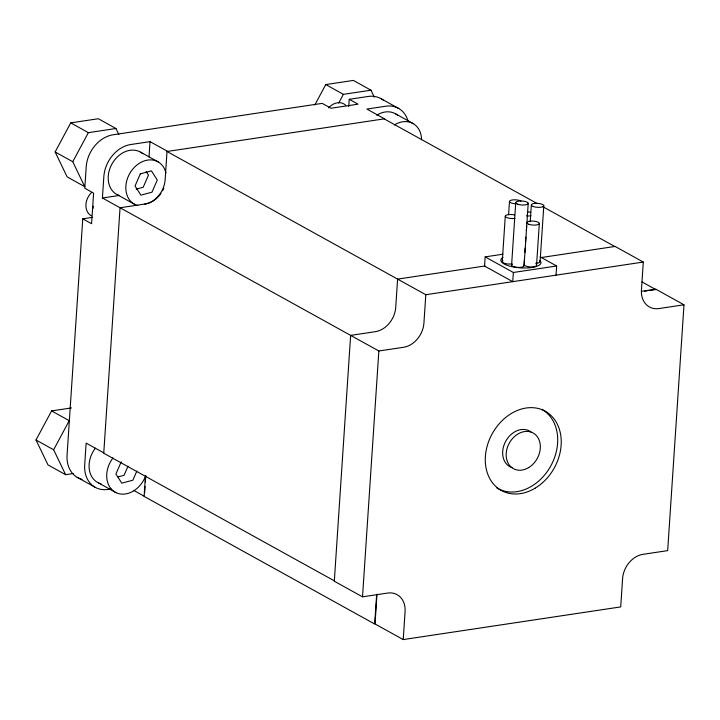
<?xml version="1.0" encoding="UTF-8"?>
<svg xmlns="http://www.w3.org/2000/svg" width="720" height="720" viewBox="0 0 720 720"><rect width="100%" height="100%" fill="white"/><g stroke="black" fill="none" stroke-linecap="round" stroke-linejoin="round"><path stroke-width="1.08" d="M92.502 217.359L82.764 218.826L67.068 455.121A29.961 23.436 -61 0 0 82.062 479.322M144.774 204.048A22.644 17.721 -61 0 0 165.132 179.802L167.013 151.488L425.808 294.723L423.927 323.037A22.644 17.721 -61 0 1 403.569 347.283L378.846 350.991L102.42 198L103.842 176.598A29.961 23.436 -61 0 1 130.77 144.522L150.03 141.633L167.661 151.389M149.022 156.879L150.03 141.633M145.476 475.695L144.099 496.386L374.697 624.015L376.569 595.701M144.648 493.029L145.089 486.414M145.377 482.004L145.818 475.38M348.75 106.641L349.236 99.306L368.172 96.462A29.961 23.436 -61 0 1 383.382 100.287M641.637 291.312L655.794 289.179L684 304.794L667.674 550.629L642.951 554.346A22.644 17.721 -61 0 0 622.593 578.592L620.712 606.906L403.227 639.576L405.081 611.631A22.644 17.721 -61 0 0 387.567 593.073L362.52 596.835L378.846 350.991M485.154 256.878L484.542 266.049L512.748 281.664L513.36 272.484L485.154 256.878L502.911 254.205M502.254 261.711L505.278 216.234A6.255 2.007 3.8 0 1 514.431 214.92M508.599 214.749L509.481 201.519M511.596 265.122L515.736 202.698M524.151 263.538L524.439 259.128M524.88 252.522L525.177 248.121M525.609 241.515L525.906 237.105M526.347 230.499L526.635 226.098M524.07 265.716L528.219 203.292M530.217 221.805L531.333 205.029M536.553 265.23L539.334 223.38M540.099 261.531L543.807 205.623M556.029 275.157L556.641 265.986L540.099 256.833M540.531 257.643L615.087 246.438L643.293 262.053L641.439 289.998A22.644 17.721 -61 0 0 658.953 308.556L684 304.794M121.194 461.88L115.92 474.003L121.761 483.165L132.876 480.204L136.836 471.105M128.016 466.218L124.065 475.308L117.999 476.928M55.134 151.956L72.756 161.73L84.753 186.669L67.122 176.886L55.134 151.956L70.731 122.877L98.325 118.737L115.947 128.511L118.827 134.496M72.756 161.73L88.362 132.66L115.947 128.511M73.341 473.535L65.619 474.696L47.988 464.913L36 439.983L51.597 410.913L71.469 407.925M65.619 474.696L53.631 449.766L69.228 420.687L51.597 410.913M314.838 104.922L325.764 84.573L353.358 80.424L370.98 90.207L374.337 97.182M338.706 103.068L343.395 94.347L370.98 90.207M136.116 189.162L143.19 187.281L148.473 175.149L146.133 171.486M167.013 151.488L384.498 118.818L366.867 109.062L385.803 106.218A29.961 23.436 -61 0 1 408.186 121.626M102.42 198L118.971 195.516M485.127 265.959L397.602 279.108L395.721 307.422A22.644 17.721 -61 0 1 375.363 331.668L350.64 335.385L334.314 581.22L362.52 596.835M513.36 272.484L556.641 265.986M425.808 294.723L643.293 262.053M644.733 291.204L646.947 290.88M649.152 290.547L655.767 289.548L642.033 281.943M111.015 488.952L107.865 489.429A29.961 23.436 -61 0 1 84.699 464.877L86.139 443.106L103.77 452.862M381.213 98.793L398.844 108.549M349.236 99.306L358.056 104.184L331.002 108.243L322.191 103.365L113.139 134.766A29.961 23.436 -61 0 0 86.211 166.842L84.789 188.244L93.609 193.122L91.575 223.704L82.764 218.826M384.174 118.863L537.246 203.589M543.132 206.847L614.763 246.492M334.332 580.851L103.743 453.231L120.051 207.756L145.422 203.949A22.644 17.721 -61 0 0 151.983 201.681M133.65 490.374L144.423 496.341M403.227 639.576L375.021 623.961L376.875 596.016A22.644 17.721 -61 0 0 376.929 594.162M77.193 477.333L94.824 487.089M395.622 113.859L413.244 123.642M325.764 84.573L343.395 94.347M140.589 152.172L158.22 161.946M70.731 122.877L88.362 132.66M117.657 194.904L135.288 204.678M36 439.983L53.631 449.766M98.532 482.931L116.154 492.714M119.304 195.561A24.264 18.981 -61 0 1 112.005 163.908A24.264 18.981 -61 0 1 142.758 153.702M137.79 205.596A24.264 18.981 -61 0 1 133.173 168.633A24.264 18.981 -61 0 1 165.933 173.025M376.722 115.209A24.264 18.981 -61 0 1 397.782 115.398M394.344 124.992A24.264 18.981 -61 0 1 421.542 139.797M101.025 483.849A24.264 18.981 -61 0 1 95.355 448.182M145.269 476.802A24.264 18.981 -61 0 1 114.984 492.093A24.264 18.981 -61 0 1 112.986 457.965M163.791 188.109A22.644 17.721 -61 0 1 162.531 190.782M161.001 193.32A22.644 17.721 -61 0 1 159.84 194.913M159.228 195.669A22.644 17.721 -61 0 1 155.079 199.656M154.323 200.214A22.644 17.721 -61 0 1 152.775 201.231M92.997 208.35A15.039 11.763 -61 0 1 93.276 206.208M91.413 215.811A15.039 11.763 -61 0 1 91.422 192.627M328.644 107.847A15.039 11.763 -61 0 1 345.744 105.282M541.944 409.392A45.297 35.433 -61 0 1 550.242 466.893A45.297 35.433 -61 0 1 496.719 487.863M512.028 467.64A20.385 15.948 -61 0 1 505.611 441.45A20.385 15.948 -61 0 1 531.126 432.018M539.955 260.559A20.097 6.444 3.8 0 1 519.354 267.777A20.097 6.444 3.8 0 1 503.01 257.445M523.8 265.176A6.255 2.007 3.8 0 1 517.257 267.381A6.255 2.007 3.8 0 1 512.307 264.15M511.821 263.907A6.255 2.007 3.8 0 1 504.252 263.232A6.255 2.007 3.8 0 1 502.974 260.739M536.283 264.69A6.255 2.007 3.8 0 1 531.369 266.976A6.255 2.007 3.8 0 1 524.079 264.636M539.82 261A6.255 2.007 3.8 0 1 535.698 263.268M531.081 215.82A6.255 2.007 3.8 0 1 526.365 215.802M527.517 211.896A6.255 2.007 3.8 0 1 530.667 212.319M515.961 203.841A6.255 2.007 3.8 0 1 510.192 200.547A6.255 2.007 3.8 0 1 521.001 201.06M514.845 218.43A6.255 2.007 3.8 0 1 505.278 216.234M140.328 173.844L135.045 185.976L140.886 195.138L152.01 192.168L157.284 180.036L151.443 170.883L140.328 173.844M528.597 467.631A20.385 15.948 -61 0 0 534.645 433.971A20.385 15.948 -61 0 0 506.529 450.837A20.385 15.948 -61 0 0 528.597 467.631M535.122 488.187A45.297 35.433 -61 0 0 548.568 413.388A45.297 35.433 -61 0 0 486.081 450.864A45.297 35.433 -61 0 0 535.122 488.187M517.734 204.219A6.255 2.007 3.8 0 0 528.066 203.805A6.255 2.007 3.8 0 0 520.128 200.97A6.255 2.007 3.8 0 0 517.734 204.219M528.849 224.307A6.255 2.007 3.8 0 0 539.181 223.893A6.255 2.007 3.8 0 0 531.252 221.058A6.255 2.007 3.8 0 0 528.849 224.307M533.322 206.55A6.255 2.007 3.8 0 0 543.654 206.136A6.255 2.007 3.8 0 0 535.725 203.301A6.255 2.007 3.8 0 0 533.322 206.55"/></g></svg>
